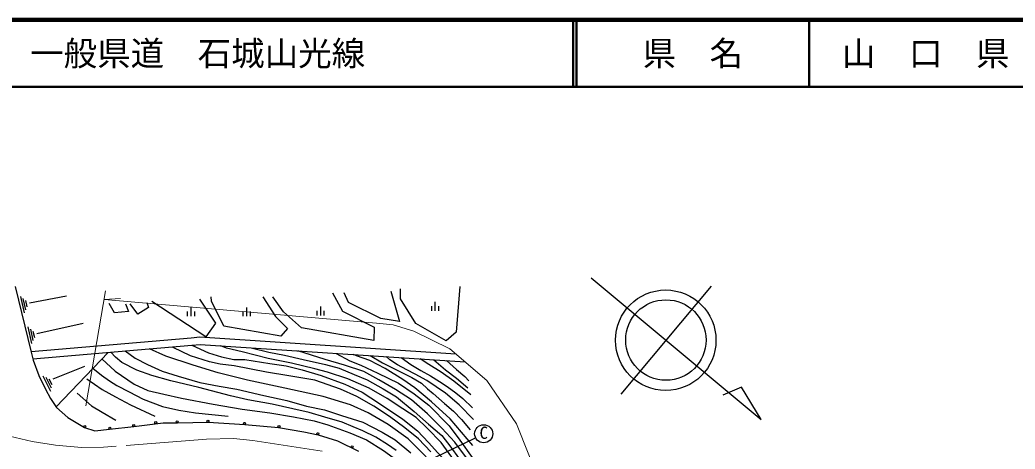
# Model space of a CAD drawing. Units: millimetres at full size, sheet at 1:1000; details may follow other scales. Extents: x 40000 to 680000, y 20000 to 380000.
# Drawn here: x 215216 to 363711, y 315954 to 380000 of the extents above; entities that cross this region are included whole.
import ezdxf
from ezdxf.enums import TextEntityAlignment as Align

# ---------------------------------------------------------------- set-up
doc = ezdxf.new("R2010")
doc.units = ezdxf.units.MM
doc.header["$LTSCALE"] = 1000
doc.linetypes.add('CHAIN', pattern=[18.5, 12, -1.5, 3.5, -1.5])
for name, color, linetype, lineweight in [('M-BGD', 7, 'Continuous', 25), ('M-BGD-EXST', 7, 'Continuous', 25), ('M-BMK', 2, 'CHAIN', 13), ('M-BMK-SRVR', 3, 'Continuous', 25), ('M-STR-HTXT', 7, 'Continuous', 13), ('M-TTL', 2, 'Continuous', 140), ('M-TTL-LINE', 7, 'Continuous', 50)]:
    doc.layers.add(name, color=color, linetype=linetype, lineweight=lineweight)
doc.layers.add('M-TTL-TXT', color=7, linetype='Continuous')
doc.styles.add('ＭＳ ゴシック', font='')
doc.styles.get('ＭＳ ゴシック').set_extended_font_data('MS Gothic')

msp = doc.modelspace()

# ---------------------------------------------------------------- linework, layer by layer
at = {"layer": 'M-BGD'}
for p, q in [((215296, 338742), (215838, 336277)), ((216626, 337791), (222192, 338822)), ((215671, 338430), (216048, 336719)), ((216047, 338117), (216258, 337160)), ((240770, 335814), (240770, 337143)), ((249072, 335772), (249072, 337100)), ((260104, 335889), (260104, 337217)), ((276665, 336586), (276665, 337282)), ((277198, 336586), (277198, 337914)), ((277732, 336586), (277732, 337282)), ((240237, 335814), (240237, 336511)), ((241304, 335814), (241304, 336511)), ((248539, 335772), (248539, 336469)), ((249606, 335772), (249606, 336469)), ((259570, 335889), (259570, 336585)), ((260637, 335889), (260637, 336585)), ((216411, 334174), (216953, 331709)), ((217741, 333223), (224647, 334727)), ((216787, 333862), (217163, 332151)), ((217163, 333549), (217373, 332592)), ((228373, 330382), (220618, 322257)), ((220183, 326445), (224900, 328349)), ((218650, 326881), (219774, 324621)), ((219091, 326669), (219870, 325100)), ((219531, 326457), (219967, 325580))]:
    msp.add_line(p, q, dxfattribs=at)
for points in [[(214512, 340227), (216896, 330425), (217209, 329233), (218027, 326941), (219054, 324888), (219791, 323520), (220687, 322151), (222346, 320651), (224847, 319177), (226401, 318677), (228586, 318940), (232194, 319335), (236592, 319888), (238707, 319885), (243315, 319990), (248766, 319648), (253804, 319200), (257596, 318515), (259702, 318094), (262625, 317199), (265745, 315632)], [(280843, 340235), (280290, 333415), (278814, 332094), (274296, 334705), (272021, 338392), (271990, 339867)], [(251455, 338672), (253351, 335724), (255132, 333958), (254134, 332790), (245636, 334297), (243781, 338045), (243761, 338683)], [(261846, 339283), (263352, 336549), (268067, 334147), (268048, 332153), (257247, 334048), (254533, 336422), (252937, 338672)], [(270576, 339498), (271836, 334982), (269070, 335443), (264244, 337808), (263598, 339252)], [(230970, 337610), (231423, 336494), (229308, 336271), (228544, 337704)], [(234159, 337820), (234426, 337088), (232792, 336103), (231693, 337652)], [(242026, 338324), (244419, 334756), (242943, 332723), (234905, 337985)], [(216876, 330506), (240770, 332544), (242083, 332685), (280261, 330165)], [(217159, 329426), (240876, 331449), (242106, 331581), (281651, 328971)], [(240876, 331449), (243353, 330342), (245312, 329698), (247156, 329327), (248801, 329327), (252528, 328751), (254959, 328373), (257354, 327797), (260145, 326951), (263717, 325634), (266310, 324446), (268885, 322773), (272366, 320426), (274527, 318680), (276201, 316935), (278962, 313830), (279628, 312462), (281190, 308803), (281882, 306393), (282562, 302258), (282981, 299314), (283627, 293328), (284052, 289693)], [(283257, 306368), (282047, 309899), (280820, 312694), (279687, 314763), (278068, 316921), (276057, 319046), (274323, 320664), (272377, 321939), (270016, 323484), (267334, 325037), (264129, 326426), (261120, 327439), (259215, 327949), (255732, 328799), (252281, 329485), (248401, 330449), (246057, 331016), (245185, 331378)], [(271362, 315739), (270054, 316653), (268312, 317745), (266394, 318659), (264939, 319269), (263319, 319976), (260730, 320718), (258389, 321436), (255924, 321981), (252846, 322639), (249217, 323320), (246653, 323890), (241924, 325124), (237760, 326116), (234881, 326933), (232682, 327749), (230402, 328895), (229464, 329657), (228796, 330418)], [(230925, 330600), (232434, 329502), (234231, 328574), (236462, 327586), (238850, 326814), (242040, 325910), (244960, 325353), (247594, 324898), (251602, 323966), (255046, 323190), (257983, 322380), (260650, 321807), (263216, 320963), (266363, 319962), (269249, 318460), (271207, 317330), (273525, 315400)], [(275819, 314799), (273154, 317504), (270179, 319611), (267183, 321386), (264539, 322563), (260444, 323811), (254747, 325034), (249153, 326230), (244801, 327358), (241080, 328502), (236970, 329802), (234536, 330908)], [(276516, 315562), (274673, 317488), (272642, 319129), (270355, 320827), (268017, 322347), (265510, 323816), (263072, 324873), (259235, 326254), (255353, 326899), (252025, 327453), (247189, 328357), (245110, 328633), (243502, 328958), (240693, 329883), (238061, 331117)], [(249707, 331080), (252364, 330417), (254689, 329952), (257481, 329314), (260811, 328588), (262854, 328043), (265079, 327090), (267009, 326286), (269416, 324970), (271429, 323729), (274053, 321545), (276187, 319654), (278189, 317969), (279505, 316260), (280656, 314641), (281990, 312729), (282974, 311034)], [(283140, 313031), (281415, 315255), (280128, 316995), (278156, 319093), (276052, 321211), (273631, 323299), (271269, 324842), (268779, 326271), (266524, 327511), (263633, 328479), (260757, 329311), (256693, 330618)], [(262385, 330243), (264444, 329119), (266081, 328472), (268627, 327302), (271707, 325806), (274059, 324203), (276241, 322514), (279285, 319405), (280867, 317267), (282707, 314702)], [(282814, 316476), (279434, 320474), (276611, 323017), (274152, 325112), (272349, 326364), (269697, 327968), (267408, 329165), (265465, 329875), (264971, 330072)], [(267487, 329906), (269311, 328839), (271625, 327694), (273701, 326655), (275134, 325784), (276048, 324947), (276886, 324231), (278564, 322740), (279909, 321628), (281099, 320383), (282421, 318830)], [(282895, 320383), (280757, 322564), (278740, 324315), (275960, 326170), (274219, 327151), (272963, 327789), (271541, 328527), (270417, 329254), (269882, 329748)], [(227463, 329429), (229408, 327605), (232259, 325653), (234324, 324689), (236681, 324150), (239330, 323544), (244032, 322663), (248387, 321900), (252495, 321384), (256019, 320756), (259128, 320157), (261144, 319599), (264437, 318376), (266921, 317333), (269494, 315750), (271445, 314322), (272615, 313009), (273893, 311426), (274694, 310175), (275127, 308782), (275220, 307190), (275029, 306359)], [(272106, 329601), (273553, 328555), (275034, 327685), (276475, 326874), (277836, 326054), (278987, 325294), (280270, 324362), (281301, 323481), (282743, 322111)], [(282482, 324032), (279940, 326082), (278089, 327423), (276237, 328563), (274931, 329414)], [(276983, 329279), (278729, 327803), (280341, 326562), (282062, 325082)], [(278891, 329153), (280381, 327853), (281592, 326782), (282222, 326132)], [(226117, 328018), (227367, 327005), (228567, 326121), (229702, 325456), (231534, 324479), (233594, 323411), (236515, 322334), (238929, 321778), (241393, 321382), (246287, 320873)], [(225193, 326419), (227472, 324830), (229460, 323759), (231739, 322552), (235349, 320870)], [(223770, 324325), (225881, 322429), (227472, 321466), (229552, 320289)]]:
    msp.add_lwpolyline(points, dxfattribs=at)
for centre in [(224904, 319316), (232195, 319485), (235478, 319898), (238669, 320030), (243277, 320139), (248728, 319793), (253876, 319339), (228631, 319095), (259667, 318254), (264792, 316279)]:
    msp.add_circle(centre, 150, dxfattribs=at)
at = {"layer": 'M-BGD-EXST'}
msp.add_line((271275, 311904), (283203, 317652), dxfattribs=at)
msp.add_circle((284419, 318238), 1350, dxfattribs=at)
at = {"layer": 'M-BMK'}
msp.add_lwpolyline([(260315, 315637), (249967, 317246), (247078, 317544), (243059, 317429), (227687, 316226), (224432, 316179), (220548, 316543), (217064, 317089), (189844, 323377)], dxfattribs=at)
at = {"layer": 'M-BMK-SRVR'}
for p, q in [((300478, 341526), (325829, 320353)), ((318338, 340289), (304876, 324172)), ((322864, 325182), (320111, 323987)), ((325829, 320353), (322864, 325182))]:
    msp.add_line(p, q, dxfattribs=at)
for centre, radius in [((311580, 332198), 7500), ((311607, 332231), 6000)]:
    msp.add_circle(centre, radius, dxfattribs=at)
at = {"layer": 'M-STR-HTXT'}
for p, q in [((225056, 322409), (228013, 339579)), ((227789, 338282), (230241, 338411))]:
    msp.add_line(p, q, dxfattribs=at)
msp.add_lwpolyline([(239735, 227426), (241412, 228548), (244655, 230437), (246571, 231275), (286951, 247171), (292333, 250757), (295042, 253667), (297076, 256707), (298276, 259459), (299052, 262067), (299542, 265913), (299491, 268705), (297963, 285272), (295837, 300422), (292920, 310707), (289314, 319714), (284867, 326207), (279386, 330917), (273999, 333530), (270899, 334484), (268449, 334736), (227789, 338282)], dxfattribs=at)
at = {"layer": 'M-TTL'}
msp.add_line((680000, 380000), (40000, 380000), dxfattribs=at)
at = {"layer": 'M-TTL-LINE'}
for p, q in [((297750, 380000), (297750, 370000)), ((298250, 380000), (298250, 370000)), ((333000, 380000), (333000, 370000)), ((40000, 370000), (680000, 370000))]:
    msp.add_line(p, q, dxfattribs=at)

# ---------------------------------------------------------------- texts
at = {"layer": 'M-BGD-EXST', "style": 'ＭＳ ゴシック'}
msp.add_text('C', height=1833, rotation=358.508, dxfattribs=at).set_placement((283764, 316946), align=Align.BOTTOM_LEFT)
at = {"layer": 'M-TTL-TXT', "style": 'ＭＳ ゴシック'}
msp.add_text('一般県道\u3000石城山光線', height=3666, dxfattribs=at).set_placement((216734, 375000), align=Align.MIDDLE_LEFT)
for s, p in [('県\u3000名', (315625, 375000)), ('山\u3000口\u3000県', (350375, 375000))]:
    msp.add_text(s, height=3666, dxfattribs=at).set_placement(p, align=Align.MIDDLE_CENTER)

doc.saveas('drawing.dxf')
